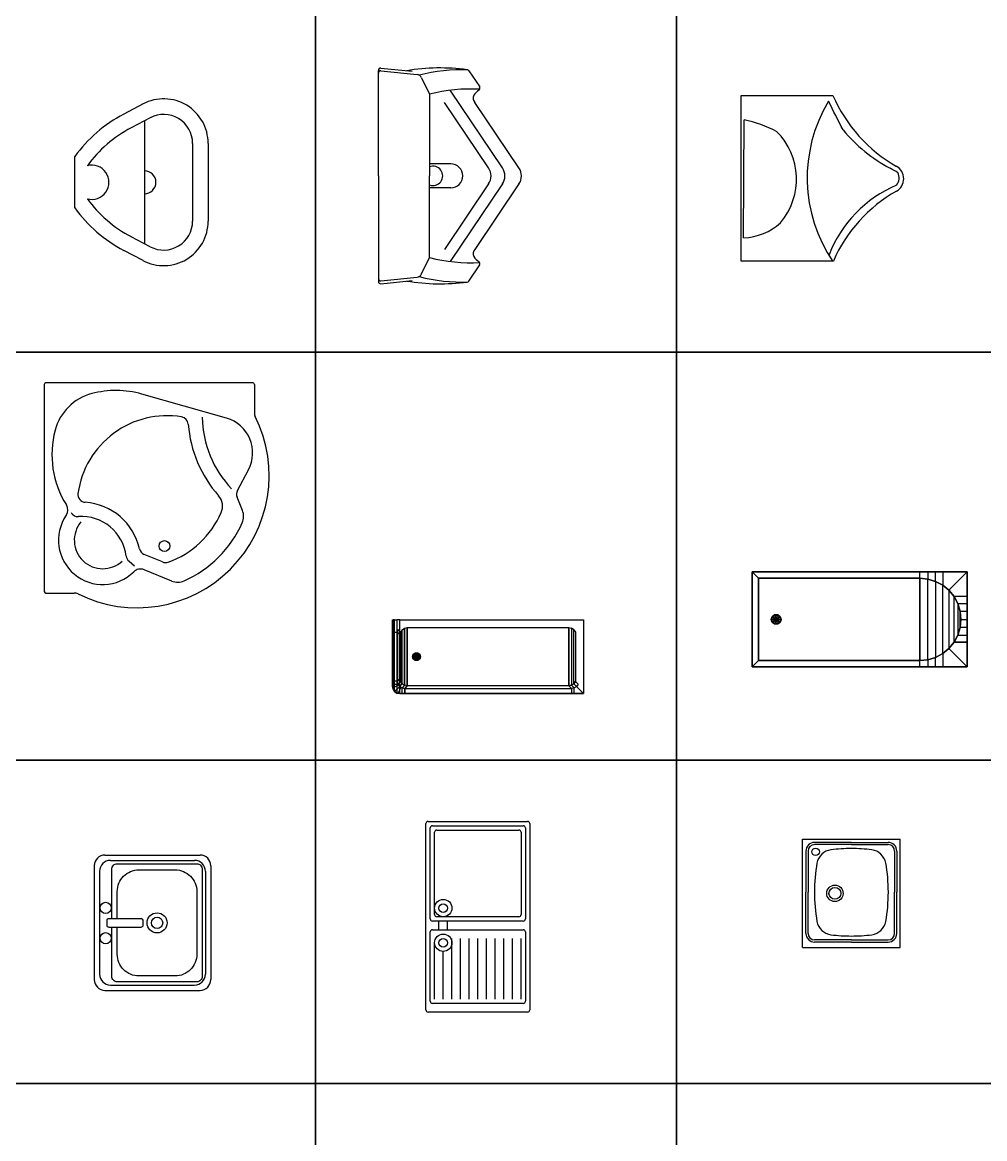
# Model space of a CAD drawing. Header units: millimetres. Extents: x 7765 to 58251, y -31150 to 10119.
# Drawn here: x 22053 to 26499, y -6060 to -905 of the extents above; entities that cross this region are included whole.
import ezdxf

# ---------------------------------------------------------------- set-up
doc = ezdxf.new("R2010")
doc.units = ezdxf.units.MM
doc.layers.add('cad-block.com', color=250, linetype='Continuous')
doc.layers.add('KUTUPHANE', color=4, linetype='Continuous', lineweight=30)

# ---------------------------------------------------------------- blocks, each defined once
blk = doc.blocks.new('A$C33122C8F')
for p, q in [((0, -0.1897), (0, 0.1897)), ((0, 0.1897), (0.2102, 0.1897)), ((0.0056, -0.1363), (0.0067, 0.1341)), ((0.2113, -0.1897), (0, -0.1897))]:
    blk.add_line(p, q)
for centre, radius, start, end in [((0.5269, 0.3271), 0.3452, 203.4604, 240.3115), ((0.4915, 0.0006), 0.3403, 148.8943, 214.2286), ((-138.7721, -70.4931), 155.9085, 26.926948, 26.954011), ((-0.0613, -0.173), 0.3145, 63.0543, 77.5114), ((-0.0271, -0.002), 0.1539, 319.5722, 45.2986), ((0.5061, 0.3351), 0.353, 219.4582, 242.1924), ((0.3397, -0.0011), 0.0327, 299.6885, 60.3115), ((0.1668, -0.3084), 0.3744, 59.0674, 62.1924), ((0.3354, 0.0009), 0.0266, 320.2892, 26.5535), ((0.4679, -0.2796), 0.2863, 113.0306, 158.6237), ((0.5265, -0.3288), 0.3446, 119.6885, 156.1903), ((0.0024, -0.0078), 0.1285, 271.3959, 313.0049)]:
    blk.add_arc(centre, radius, start, end)
blk = doc.blocks.new('A$C201371A2')
for p, q in [((0.1535, 0.176), (0.1104, 0.1533)), ((0.1698, 0.145), (0.1266, 0.1224)), ((0.1568, 0.1382), (0.1568, -0.1382)), ((0.265, 0.0875), (0.265, -0.0875)), ((0.3, 0.0875), (0.3, -0.0875)), ((0, -0.0578), (0, 0.0578)), ((0.1698, -0.145), (0.1266, -0.1224)), ((0.1535, -0.176), (0.1104, -0.1533))]:
    blk.add_line(p, q)
for centre, radius, start, end in [((0.2, 0.0875), 0.1, 360, 117.7351), ((0.2595, -0.1303), 0.3204, 117.7351, 144.0712), ((0.2, 0.0875), 0.065, 360, 117.7351), ((0.2595, -0.1303), 0.2854, 117.7351, 144.0951), ((0.0385, 0), 0.0385, 254.5927, 105.4073), ((0.1568, 0), 0.0257, 270, 90), ((0.2595, 0.1303), 0.2854, 215.9049, 242.2649), ((0.2595, 0.1303), 0.3204, 215.9288, 242.2649), ((0.2, -0.0875), 0.1, 242.2649, 360), ((0.2, -0.0875), 0.065, 242.2649, 360)]:
    blk.add_arc(centre, radius, start, end)
blk = doc.blocks.new('A$C3D9F592C')
at = {"linetype": 'Continuous', "ltscale": 20}
for p, q in [((0, 0), (0, 0.2294)), ((0.0055, 0.2344), (0.0736, 0.2273)), ((0.0055, 0.2284), (0.0841, 0.2202)), ((0.1967, 0.2286), (0.2203, 0.1936)), ((0.094, 0.2132), (0.1114, 0.1776)), ((0.1114, 0.1776), (0.1114, 0)), ((0.2697, 0.0173), (0.1559, 0.186)), ((0.2397, 0.0173), (0.1437, 0.1597)), ((0.3057, 0.0173), (0.2097, 0.1597)), ((0.1575, 0.026), (0.1114, 0.026)), ((0, 0), (0, -0.2294)), ((0.1114, -0.1776), (0.1114, 0)), ((0.2397, -0.0173), (0.1437, -0.1597)), ((0.2697, -0.0173), (0.1559, -0.186)), ((0.3057, -0.0173), (0.2097, -0.1597)), ((0.1575, -0.026), (0.1114, -0.026)), ((0.094, -0.2132), (0.1114, -0.1776)), ((0.1967, -0.2286), (0.2203, -0.1936)), ((0.0055, -0.2284), (0.0841, -0.2202)), ((0.0055, -0.2344), (0.0736, -0.2273))]:
    blk.add_line(p, q, dxfattribs=at)
for centre, radius, start, end in [((0.005, 0.2294), 0.005, 84, 180), ((0.005, 0.2234), 0.005, 84, 180), ((0.1347, -0.2092), 0.4438, 82.4317, 99.4795), ((0.0828, 0.2077), 0.0125, 26, 84), ((0.1817, -0.1415), 0.3722, 87.8914, 104.4942), ((0.1925, 0.2258), 0.005, 34, 82.4317), ((0.2021, -0.1833), 0.3722, 87.1647, 104.1086), ((0.2185, 0.1686), 0.0125, 148.3091, 225.2609), ((0.2363, 0.1588), 0.0328, 122.1721, 150.0431), ((0.2161, 0.1908), 0.005, 302.1721, 34), ((0.1575, 0), 0.026, 270, 90), ((0.119, 0), 0.021, 248.7331, 111.2669), ((0.214, 0), 0.031, 360, 34), ((0.214, 0), 0.031, 326, 360), ((0.244, 0), 0.031, 360, 34), ((0.244, 0), 0.031, 326, 360), ((0.28, 0), 0.031, 360, 34), ((0.28, 0), 0.031, 326, 360), ((0.2185, -0.1686), 0.0125, 134.7391, 211.6909), ((0.2021, 0.1833), 0.3722, 255.8914, 272.8353), ((0.2363, -0.1588), 0.0328, 209.9569, 237.8279), ((0.2161, -0.1908), 0.005, 326, 57.8279), ((0.0828, -0.2077), 0.0125, 276, 334), ((0.005, -0.2234), 0.005, 180, 276), ((0.005, -0.2294), 0.005, 180, 276), ((0.1347, 0.2092), 0.4438, 260.5205, 277.5683), ((0.1817, 0.1415), 0.3722, 255.5058, 272.1086), ((0.1925, -0.2258), 0.005, 277.5683, 326)]:
    blk.add_arc(centre, radius, start, end, dxfattribs=at)
blk = doc.blocks.new('S9')
at = {"color": 0}
for p, q in [((50, 312.7), (489, 312.7)), ((0, 262.7), (0, -262.7)), ((75, 287.7), (464, 287.7)), ((539, 262.7), (539, -262.7)), ((25, 237.7), (25, -237.7)), ((514, 237.7), (514, -237.7)), ((57.9, 8.7), (57.9, -10.3)), ((216.7, 18.7), (67.9, 18.7)), ((226.7, -10.3), (226.7, 8.7)), ((67.9, -20.3), (216.7, -20.3)), ((75, -287.7), (464, -287.7)), ((50, -312.7), (489, -312.7))]:
    blk.add_line(p, q, dxfattribs=at)
for points in [[(81.8, 18.7), (81.8, 247.7, -0.414214), (106.8, 272.7), (474, 272.7, -0.414214), (499, 247.7), (499, -247.7, -0.414214), (474, -272.7), (106.8, -272.7, -0.414214), (81.8, -247.7), (81.8, -20.3)], [(106.8, 18.7), (106.8, 144.2, -0.414214), (206.8, 244.2), (374, 244.2, -0.414214), (474, 144.2), (474, -145.8, -0.414214), (374, -245.8), (206.8, -245.8, -0.414214), (106.8, -145.8), (106.8, -20.3)]]:
    blk.add_lwpolyline(points, format="xyb", dxfattribs=at)
for centre, radius in [((53.1, 68.4), 26), ((290.4, -0.8), 46.3), ((290.4, -0.8), 26.3), ((53.1, -71.8), 26)]:
    blk.add_circle(centre, radius, dxfattribs=at)
for centre, radius, start, end in [((50, 262.7), 50, 90, 180), ((489, 262.7), 50, 360, 90), ((75, 237.7), 50, 90, 180), ((464, 237.7), 50, 360, 90), ((67.9, 8.7), 10, 90, 180), ((216.7, 8.7), 10, 360, 90), ((67.9, -10.3), 10, 180, 270), ((216.7, -10.3), 10, 270, 360), ((75, -237.7), 50, 180, 270), ((464, -237.7), 50, 270, 360), ((50, -262.7), 50, 180, 270), ((489, -262.7), 50, 270, 360)]:
    blk.add_arc(centre, radius, start, end, dxfattribs=at)
blk = doc.blocks.new('S10')
at = {"color": 0}
for p, q in [((0, -430), (0, 430)), ((10, 440), (470, 440)), ((30, 420), (450, 420)), ((480, 430), (480, -430)), ((20, -10), (20, 410)), ((40, 10), (40, 390)), ((50, 400), (430, 400)), ((440, 390), (440, 10)), ((460, 410), (460, -10)), ((450, -20), (30, -20)), ((430, 0), (50, 0)), ((60, -60), (60, -20)), ((100, -60), (100, -20)), ((20, -390), (20, -70)), ((30, -60), (450, -60)), ((120, -380), (120, -100)), ((160, -380), (160, -100)), ((200, -380), (200, -100)), ((240, -380), (240, -100)), ((280, -380), (280, -100)), ((320, -380), (320, -100)), ((360, -380), (360, -100)), ((400, -380), (400, -100)), ((440, -380), (440, -100)), ((460, -70), (460, -390)), ((40, -380), (40, -120)), ((80, -380), (80, -160)), ((450, -400), (30, -400)), ((470, -440), (10, -440))]:
    blk.add_line(p, q, dxfattribs=at)
for centre, radius in [((80, 40), 40), ((80, 40), 20), ((80, -120), 40), ((80, -120), 20)]:
    blk.add_circle(centre, radius, dxfattribs=at)
for centre, start, end in [((10, 430), 90, 180), ((30, 410), 90, 180), ((450, 410), 360, 90), ((470, 430), 360, 90), ((50, 390), 90, 180), ((430, 390), 360, 90), ((50, 10), 180, 270), ((430, 10), 270, 360), ((30, -10), 180, 270), ((450, -10), 270, 360), ((30, -70), 90, 180), ((450, -70), 360, 90), ((30, -390), 180, 270), ((450, -390), 270, 360), ((10, -430), 180, 270), ((470, -430), 270, 360)]:
    blk.add_arc(centre, 10, start, end, dxfattribs=at)
blk = doc.blocks.new('S12')
at = {"color": 0}
for p, q in [((0, -250), (0, 250)), ((0, 250), (450, 250)), ((225, 235), (55, 235)), ((225, 225), (55, 225)), ((225, 235), (395, 235)), ((225, 225), (395, 225)), ((450, -250), (450, 250)), ((15, 195), (15, 5)), ((25, 195), (25, 5)), ((425, 195), (425, 5)), ((435, 195), (435, 5)), ((15, -185), (15, 5)), ((25, -185), (25, 5)), ((425, -185), (425, 5)), ((435, -185), (435, 5)), ((0, -250), (450, -250)), ((225, -215), (55, -215)), ((225, -225), (55, -225)), ((225, -215), (395, -215)), ((225, -225), (395, -225))]:
    blk.add_line(p, q, dxfattribs=at)
for centre, radius in [((59.6, 191.7), 17.5), ((149, 0), 38), ((149, 0), 27.5)]:
    blk.add_circle(centre, radius, dxfattribs=at)
for centre, radius, start, end in [((55, 195), 40, 90, 180), ((55, 195), 30, 90, 180), ((225, -543), 750, 90, 97.23), ((225, -543), 750, 82.77, 90), ((395, 195), 40, 0, 90), ((395, 195), 30, 0, 90), ((140, 126.6), 75, 97.23, 169.6188), ((310, 126.6), 75, 10.3812, 82.77), ((804, 5), 750, 169.6188, 180), ((-354, 5), 750, 0, 10.3812), ((804, 5), 750, 180, 190.3812), ((-354, 5), 750, 349.6188, 0), ((140, -116.6), 75, 190.3812, 262.77), ((310, -116.6), 75, 277.23, 349.6188), ((55, -185), 40, 180, 270), ((55, -185), 30, 180, 270), ((225, 553), 750, 262.77, 270), ((225, 553), 750, 270, 277.23), ((395, -185), 30, 270, 0), ((395, -185), 40, 270, 0)]:
    blk.add_arc(centre, radius, start, end, dxfattribs=at)
blk = doc.blocks.new('Art 219_top_cad-block.com')
at = {"color": 0, "linetype": 'Continuous'}
for p, q in [((0, 655), (0, -655)), ((1320, 665), (10, 665)), ((1330, 655), (1330, 476.1)), ((1154, 440.9), (617.9, 593.8)), ((1222.3, -15.6), (1292.2, 115.3)), ((1254.4, -141.9), (1220.1, -58)), ((177.3, -166.1), (180.8, -169.5)), ((748.7, -468.4), (631.9, -420.7)), ((536.3, -463.7), (571.5, -493.1)), ((806.9, -589.4), (631.3, -517.7)), ((10, -665), (188.9, -665))]:
    blk.add_line(p, q, dxfattribs=at)
blk.add_circle((760.7, -367.6), 34.2, dxfattribs=at)
for centre, radius, start, end in [((10, 655), 10, 89.99999, 179.99999), ((1320, 655), 10, 359.9988, 89.9988), ((383.3, 281.8), 325.8, 104.82211, 165.16607), ((453.4, 16.7), 600, 74.08984, 104.82218), ((777.8, -112.8), 570, 80.76339, 172.06343), ((586.3, 78.7), 837.1, 243.55444, 26.44521), ((861.3, 400.4), 50, 4.32917, 80.76295), ((1680.6, 462.5), 681.6, 181.18376, 223.41542), ((1091.7, 222.4), 227.3, 331.90924, 74.08978), ((1385.3, 476.1), 55.3, 180.00115, 206.44617), ((648.3, 211.6), 600, 165.16615, 212.11234), ((1680.6, 462.5), 771.6, 184.3294, 221.55152), ((262.8, -41), 50, 172.06393, 266.1231), ((1028.3, -115.7), 100, 336.53378, 41.55108), ((1266.4, -39.1), 50, 151.90826, 202.20867), ((89.2, -139.2), 60, 325.66919, 32.11301), ((233.9, -467.1), 377, 12.53078, 86.12334), ((370, -331), 280, 145.66843, 314.56759), ((212.7, -130.7), 50, 213.74749, 273.61065), ((233.9, -467.1), 287, 7.11441, 93.61106), ((590.7, 74.3), 577, 289.61642, 336.5335), ((1161.8, -179.7), 100, 336.0237, 22.20904), ((370, -331), 180, 139.88863, 313.0698), ((590.7, 74.3), 725, 293.97583, 336.02423), ((650.8, -374.4), 50, 192.53168, 247.79094), ((568.4, -425.3), 50, 187.11371, 230.13088), ((767.6, -422.1), 50, 247.7898, 289.6167), ((608.6, -573.2), 60, 67.79012, 134.56752), ((844.7, -496.8), 100, 247.78945, 293.97488), ((10, -655), 10, 179.99846, 269.99845), ((188.9, -720.3), 55.3, 63.55387, 89.99944)]:
    blk.add_arc(centre, radius, start, end, dxfattribs=at)
blk = doc.blocks.new('BATHTUB2')
at = {"layer": 'KUTUPHANE'}
for points in [[(0, -113.1, -196.9), (0, 140.4, -196.9), (2.1, 140.4, -196.9), (2.1, -123.5, -196.9)], [(0, 140.4, -196.9), (0, -113.1, -196.9), (0, -113.1), (0, 140.4)], [(2.1, 140.4, -196.9), (2.1, -123.5, -196.9), (8, -132.4, -196.9), (8, 140.4, -196.9)], [(8, -132.4, -196.9), (8, 140.4, -196.9), (16.8, 140.4, -196.9), (16.8, -138.3, -196.9)], [(16.8, 140.4, -196.9), (16.8, -138.3, -196.9), (27.3, -140.4, -196.9), (27.3, 140.4, -196.9)], [(27.3, -140.4, -196.9), (27.3, 140.4, -196.9), (729.1, 140.4, -196.9), (729.1, -140.4, -196.9)], [(19.5, -93.6, -1.9), (0, -93.6), (0, 93.6), (19.5, 93.6, -1.9)], [(19.5, 93.6, -1.9), (29.2, 83.8, -185.2), (31.3, 94.3, -185.2), (21.6, 104, -1.9)], [(29.2, -83.8, -185.2), (19.5, -93.6, -1.9), (19.5, 93.6, -1.9), (29.2, 83.8, -185.2)], [(29.2, -83.8, -185.2), (29.2, 83.8, -185.2), (31.3, 94.3, -185.2), (31.3, -94.3, -185.2)], [(31.3, 94.3, -185.2), (31.3, -94.3, -185.2), (37.2, -103.1, -185.2), (37.2, 103.1, -185.2)], [(37.2, -103.1, -185.2), (37.2, 103.1, -185.2), (46.1, 109, -185.2), (46.1, -109, -185.2)], [(46.1, -109, -185.2), (46.1, 109, -185.2), (56.5, 111.1, -185.2), (56.5, -111.1, -185.2)], [(672.6, 111.1, -185.2), (672.6, -111.1, -185.2), (56.5, -111.1, -185.2), (56.5, 111.1, -185.2)], [(683, 109, -185.2), (683, -109, -185.2), (672.6, -111.1, -185.2), (672.6, 111.1, -185.2)], [(691.9, -103.1, -185.2), (691.9, 103.1, -185.2), (683, 109, -185.2), (683, -109, -185.2)], [(697.8, 94.3, -185.2), (697.8, -94.3, -185.2), (691.9, -103.1, -185.2), (691.9, 103.1, -185.2)], [(76, 0, -185.2), (79, 9.2, -185.2), (80.3, 8.3, -185), (77.6, 0, -185)], [(77.6, 0, -185), (80.3, 8.3, -185), (91.6, 0, -184.9)], [(79, 9.2, -185.2), (86.8, 14.8, -185.2), (87.3, 13.3, -185), (80.3, 8.3, -185)], [(80.3, 8.3, -185), (87.3, 13.3, -185), (91.6, 0, -184.9)], [(86.8, 14.8, -185.2), (96.4, 14.8, -185.2), (96, 13.3, -185), (87.3, 13.3, -185)], [(87.3, 13.3, -185), (96, 13.3, -185), (91.6, 0, -184.9)], [(96, 13.3, -185), (103, 8.3, -185), (91.6, 0, -184.9)], [(103, 8.3, -185), (105.7, 0, -185), (91.6, 0, -184.9)], [(96.4, 14.8, -185.2), (104.2, 9.2, -185.2), (103, 8.3, -185), (96, 13.3, -185)], [(104.2, 9.2, -185.2), (107.2, 0, -185.2), (105.7, 0, -185), (103, 8.3, -185)], [(79, -9.2, -185.2), (76, 0, -185.2), (77.6, 0, -185), (80.3, -8.3, -185)], [(80.3, -8.3, -185), (77.6, 0, -185), (91.6, 0, -184.9)], [(86.8, -14.8, -185.2), (79, -9.2, -185.2), (80.3, -8.3, -185), (87.3, -13.3, -185)], [(87.3, -13.3, -185), (80.3, -8.3, -185), (91.6, 0, -184.9)], [(96.4, -14.8, -185.2), (86.8, -14.8, -185.2), (87.3, -13.3, -185), (96, -13.3, -185)], [(96, -13.3, -185), (87.3, -13.3, -185), (91.6, 0, -184.9)], [(105.7, 0, -185), (103, -8.3, -185), (91.6, 0, -184.9)], [(103, -8.3, -185), (96, -13.3, -185), (91.6, 0, -184.9)], [(104.2, -9.2, -185.2), (96.4, -14.8, -185.2), (96, -13.3, -185), (103, -8.3, -185)], [(107.2, 0, -185.2), (104.2, -9.2, -185.2), (103, -8.3, -185), (105.7, 0, -185)], [(31.3, -94.3, -185.2), (21.6, -104, -1.9), (19.5, -93.6, -1.9), (29.2, -83.8, -185.2)], [(0, -104), (21.6, -104, -1.9), (19.5, -93.6, -1.9), (0, -93.6)], [(24.5, -108.5, -1.9), (0.9, -119), (0, -104), (21.6, -104, -1.9)], [(0, -113.1, -196.9), (2.1, -123.5, -196.9), (2.1, -123.5), (0, -113.1)], [(8, -132.4), (27.5, -112.9, -1.9), (24.5, -108.5, -1.9), (0.9, -119)], [(2.1, -123.5, -196.9), (8, -132.4, -196.9), (8, -132.4), (2.1, -123.5)], [(31.9, -115.8, -1.9), (21.3, -139.5), (8, -132.4), (27.5, -112.9, -1.9)], [(36.3, -140.4), (36.3, -118.8, -1.9), (31.9, -115.8, -1.9), (21.3, -139.5)], [(27.5, -112.9, -1.9), (37.2, -103.1, -185.2), (31.3, -94.3, -185.2), (21.6, -104, -1.9)], [(46.1, -109, -185.2), (36.3, -118.8, -1.9), (27.5, -112.9, -1.9), (37.2, -103.1, -185.2)], [(46.8, -120.9, -1.9), (56.5, -111.1, -185.2), (46.1, -109, -185.2), (36.3, -118.8, -1.9)], [(46.8, -120.9, -1.9), (46.8, -140.4), (36.3, -140.4), (36.3, -118.8, -1.9)], [(682.3, -120.9, -1.9), (672.6, -111.1, -185.2), (56.5, -111.1, -185.2), (46.8, -120.9, -1.9)], [(682.3, -120.9, -1.9), (682.3, -140.4), (46.8, -140.4), (46.8, -120.9, -1.9)], [(682.3, -120.9, -1.9), (672.6, -111.1, -185.2), (683, -109, -185.2), (692.8, -118.8, -1.9)], [(692.8, -140.4), (692.8, -118.8, -1.9), (682.3, -120.9, -1.9), (682.3, -140.4)], [(683, -109, -185.2), (692.8, -118.8, -1.9), (701.6, -112.9, -1.9), (691.9, -103.1, -185.2)], [(701.6, -112.9, -1.9), (691.9, -103.1, -185.2), (697.8, -94.3, -185.2), (707.6, -104, -1.9)], [(701.6, -112.9, -1.9), (729.1, -140.4), (692.8, -140.4), (692.8, -118.8, -1.9)], [(8, -132.4, -196.9), (16.8, -138.3, -196.9), (16.8, -138.3), (8, -132.4)], [(16.8, -138.3, -196.9), (27.3, -140.4, -196.9), (27.3, -140.4), (16.8, -138.3)], [(27.3, -140.4, -196.9), (729.1, -140.4, -196.9), (729.1, -140.4), (27.3, -140.4)]]:
    blk.add_3dface(points, dxfattribs=at)
blk = doc.blocks.new('zw$E58')
at = {"layer": 'KUTUPHANE'}
for points in [[(170, 37.5), (170, 37.5, 59), (0, 37.5, 59), (0, 37.5)], [(0, -37.5), (0, -37.5, 59), (0, 37.5, 59), (0, 37.5)], [(132.5, 32.5, 59), (132.5, 37.5, 59), (0, 37.5, 59), (5, 32.5, 59)], [(0, 37.5, 59), (5, 32.5, 59), (5, -32.5, 59), (0, -37.5, 59)], [(170, 37.5), (170, -37.5), (0, -37.5), (0, 37.5)], [(132.5, 32.5, 59), (132.5, 37.5, 59), (138.8404, 37.5, 59), (138.8404, 31.8755, 59)], [(138.8404, 37.5, 59), (138.8404, 31.8755, 59), (144.9372, 30.026, 59), (144.9372, 37.5, 59)], [(144.9372, 30.026, 59), (144.9372, 37.5, 59), (150.556, 37.5, 59), (150.556, 27.0227, 59)], [(150.556, 37.5, 59), (150.556, 27.0227, 59), (155.481, 22.9809, 59), (170, 37.5, 59)], [(155.481, 22.9809, 59), (170, 37.5, 59), (170, 18.056, 59), (159.5228, 18.056, 59)], [(170, -37.5), (170, -37.5, 59), (170, 37.5, 59), (170, 37.5)], [(132.5, 32.5, 12), (5, 32.5, 12), (5, -32.5, 12), (132.5, -32.5, 12)], [(5, -32.5, 12), (5, 32.5, 12), (5, 32.5, 59), (5, -32.5, 59)], [(5, 32.5, 12), (132.5, 32.5, 12), (132.5, 32.5, 59), (5, 32.5, 59)], [(132.5, 32.5, 12), (132.5, -32.5, 12), (138.8404, -31.8756, 12), (138.8404, 31.8755, 12)], [(132.5, 32.5, 12), (138.8404, 31.8755, 12), (138.8404, 31.8755, 59), (132.5, 32.5, 59)], [(138.8404, -31.8756, 12), (138.8404, 31.8755, 12), (144.9372, 30.026, 12), (144.9372, -30.0261, 12)], [(138.8404, 31.8755, 12), (144.9372, 30.026, 12), (144.9372, 30.026, 59), (138.8404, 31.8755, 59)], [(144.9372, 30.026, 12), (144.9372, -30.0261, 12), (150.556, -27.0228, 12), (150.556, 27.0227, 12)], [(144.9372, 30.026, 12), (150.556, 27.0227, 12), (150.556, 27.0227, 59), (144.9372, 30.026, 59)], [(150.556, -27.0228, 12), (150.556, 27.0227, 12), (155.481, 22.9809, 12), (155.481, -22.981, 12)], [(150.556, 27.0227, 12), (155.481, 22.9809, 12), (155.481, 22.9809, 59), (150.556, 27.0227, 59)], [(155.481, 22.9809, 12), (155.481, -22.981, 12), (159.5228, -18.0561, 12), (159.5228, 18.056, 12)], [(155.481, 22.9809, 12), (159.5228, 18.056, 12), (159.5228, 18.056, 59), (155.481, 22.9809, 59)], [(170, 18.056, 59), (159.5228, 18.056, 59), (162.5261, 12.4372, 59), (170, 12.4372, 59)], [(159.5228, -18.0561, 12), (159.5228, 18.056, 12), (162.5261, 12.4372, 12), (162.5261, -12.4373, 12)], [(159.5228, 18.056, 12), (162.5261, 12.4372, 12), (162.5261, 12.4372, 59), (159.5228, 18.056, 59)], [(162.5261, 12.4372, 59), (170, 12.4372, 59), (170, 6.3404, 59), (164.3755, 6.3404, 59)], [(162.5261, 12.4372, 12), (162.5261, -12.4373, 12), (164.3755, -6.3405, 12), (164.3755, 6.3404, 12)], [(162.5261, 12.4372, 12), (164.3755, 6.3404, 12), (164.3755, 6.3404, 59), (162.5261, 12.4372, 59)], [(15, 0, 12.1), (15.7639, 2.3511, 12.1), (16.0875, 2.116, 12.15), (15.4, 0, 12.15)], [(15.7639, -2.3512, 12.1), (15, 0, 12.1), (15.4, 0, 12.15), (16.0875, -2.1161, 12.15)], [(15.4, 0, 12.15), (16.0875, 2.116, 12.15), (19, 0, 12.16)], [(16.0875, -2.1161, 12.15), (15.4, 0, 12.15), (19, 0, 12.16)], [(15.7639, 2.3511, 12.1), (17.7639, 3.8042, 12.1), (17.8875, 3.4238, 12.15), (16.0875, 2.116, 12.15)], [(16.0875, 2.116, 12.15), (17.8875, 3.4238, 12.15), (19, 0, 12.16)], [(17.8875, -3.4238, 12.15), (16.0875, -2.1161, 12.15), (19, 0, 12.16)], [(17.7639, 3.8042, 12.1), (20.2361, 3.8042, 12.1), (20.1125, 3.4238, 12.15), (17.8875, 3.4238, 12.15)], [(17.8875, 3.4238, 12.15), (20.1125, 3.4238, 12.15), (19, 0, 12.16)], [(20.1125, -3.4238, 12.15), (17.8875, -3.4238, 12.15), (19, 0, 12.16)], [(20.1125, 3.4238, 12.15), (21.9125, 2.116, 12.15), (19, 0, 12.16)], [(21.9125, 2.116, 12.15), (22.6, 0, 12.15), (19, 0, 12.16)], [(22.6, 0, 12.15), (21.9125, -2.1161, 12.15), (19, 0, 12.16)], [(21.9125, -2.1161, 12.15), (20.1125, -3.4238, 12.15), (19, 0, 12.16)], [(20.2361, 3.8042, 12.1), (22.2361, 2.3511, 12.1), (21.9125, 2.116, 12.15), (20.1125, 3.4238, 12.15)], [(22.2361, 2.3511, 12.1), (23, 0, 12.1), (22.6, 0, 12.15), (21.9125, 2.116, 12.15)], [(23, 0, 12.1), (22.2361, -2.3512, 12.1), (21.9125, -2.1161, 12.15), (22.6, 0, 12.15)], [(170, 6.3404, 59), (164.3755, 6.3404, 59), (165, 0, 59), (170, 0, 59)], [(164.3755, -6.3405, 12), (164.3755, 6.3404, 12), (165, 0, 12), (164.3755, -6.3405, 12)], [(164.3755, 6.3404, 12), (165, 0, 12), (165, 0, 59), (164.3755, 6.3404, 59)], [(165, 0, 59), (170, 0, 59), (170, -6.3405, 59), (164.3755, -6.3405, 59)], [(165, 0, 12), (164.3755, -6.3405, 12), (164.3755, -6.3405, 59), (165, 0, 59)], [(17.7639, -3.8043, 12.1), (15.7639, -2.3512, 12.1), (16.0875, -2.1161, 12.15), (17.8875, -3.4238, 12.15)], [(20.2361, -3.8043, 12.1), (17.7639, -3.8043, 12.1), (17.8875, -3.4238, 12.15), (20.1125, -3.4238, 12.15)], [(22.2361, -2.3512, 12.1), (20.2361, -3.8043, 12.1), (20.1125, -3.4238, 12.15), (21.9125, -2.1161, 12.15)], [(170, -6.3405, 59), (164.3755, -6.3405, 59), (162.5261, -12.4373, 59), (170, -12.4373, 59)], [(164.3755, -6.3405, 12), (162.5261, -12.4373, 12), (162.5261, -12.4373, 59), (164.3755, -6.3405, 59)], [(162.5261, -12.4373, 59), (170, -12.4373, 59), (170, -18.0561, 59), (159.5228, -18.0561, 59)], [(162.5261, -12.4373, 12), (159.5228, -18.0561, 12), (159.5228, -18.0561, 59), (162.5261, -12.4373, 59)], [(170, -37.5, 59), (155.481, -22.981, 59), (150.556, -27.0228, 59), (150.556, -37.5, 59)], [(155.481, -22.981, 12), (150.556, -27.0228, 12), (150.556, -27.0228, 59), (155.481, -22.981, 59)], [(159.5228, -18.0561, 59), (170, -18.0561, 59), (170, -37.5, 59), (155.481, -22.981, 59)], [(159.5228, -18.0561, 12), (155.481, -22.981, 12), (155.481, -22.981, 59), (159.5228, -18.0561, 59)], [(132.5, -37.5, 59), (132.5, -32.5, 59), (5, -32.5, 59), (0, -37.5, 59)], [(132.5, -32.5, 12), (5, -32.5, 12), (5, -32.5, 59), (132.5, -32.5, 59)], [(138.8404, -31.8756, 59), (138.8404, -37.5, 59), (132.5, -37.5, 59), (132.5, -32.5, 59)], [(138.8404, -31.8756, 12), (132.5, -32.5, 12), (132.5, -32.5, 59), (138.8404, -31.8756, 59)], [(144.9372, -37.5, 59), (144.9372, -30.0261, 59), (138.8404, -31.8756, 59), (138.8404, -37.5, 59)], [(144.9372, -30.0261, 12), (138.8404, -31.8756, 12), (138.8404, -31.8756, 59), (144.9372, -30.0261, 59)], [(150.556, -27.0228, 59), (150.556, -37.5, 59), (144.9372, -37.5, 59), (144.9372, -30.0261, 59)], [(150.556, -27.0228, 12), (144.9372, -30.0261, 12), (144.9372, -30.0261, 59), (150.556, -27.0228, 59)], [(170, -37.5), (170, -37.5, 59), (0, -37.5, 59), (0, -37.5)]]:
    blk.add_3dface(points, dxfattribs=at)

msp = doc.modelspace()

# ---------------------------------------------------------------- linework, layer by layer
at = {"color": 254}
for p, q in [((23408, 9627.8), (23408, -8784.4)), ((23408, -30077.5), (23408, 9627.8)), ((25074.6, 9627.8), (25074.6, -8784.4)), ((25074.6, -30077.5), (25074.6, 9627.8)), ((8508, -2427.7), (28677.6, -2427.7)), ((57541.7, -2427.7), (8508, -2427.7)), ((8508, -4312.7), (28677.6, -4312.7)), ((36423.5, -4312.7), (8508, -4312.7)), ((8508, -4312.7), (57541.7, -4312.7)), ((36423.5, -5805), (8508, -5805)), ((8508, -5805), (57541.7, -5805))]:
    msp.add_line(p, q, dxfattribs=at)

# ---------------------------------------------------------------- block references
at = {"color": 7}
for name, p, xscale, yscale, zscale in [('A$C3D9F592C', (23698, -1614), 2124.558360139653, 2124.558360139653, 2124.558360139653), ('A$C201371A2', (22295.5, -1643.4), 2054.155065514571, 2054.155065514571, 2054.155065514571), ('A$C33122C8F', (25374, -1624.9), 2016.147066300231, 2016.147066300231, 2016.147066300231)]:
    msp.add_blockref(name, p, dxfattribs=dict(at, xscale=xscale, yscale=yscale, zscale=zscale))
at = {"color": 254}
for name, p, xscale, yscale, zscale in [('zw$E58', (25424.7, -3662.3, -286), 5.846741173724776, 5.846741173724776, 5.846741173724776), ('BATHTUB2', (23763.4, -3834.7, 224.3), 1.210984165930385, 1.210984165930385, 1.210984165930385)]:
    msp.add_blockref(name, p, dxfattribs=dict(at, xscale=xscale, yscale=yscale, zscale=zscale))
at = {"color": 7}
for name, p in [('S10', (23917.7, -5035.5)), ('S12', (25658, -4927.4)), ('S9', (22385.2, -5063.1))]:
    msp.add_blockref(name, p, dxfattribs=at)
at = {"layer": 'cad-block.com', "color": 0, "xscale": 0.7298221493123572, "yscale": 0.7298221493123572, "zscale": 0.7298221493123572}
msp.add_blockref('Art 219_top_cad-block.com', (22154.8, -3055.2), dxfattribs=at)

doc.saveas('drawing.dxf')
